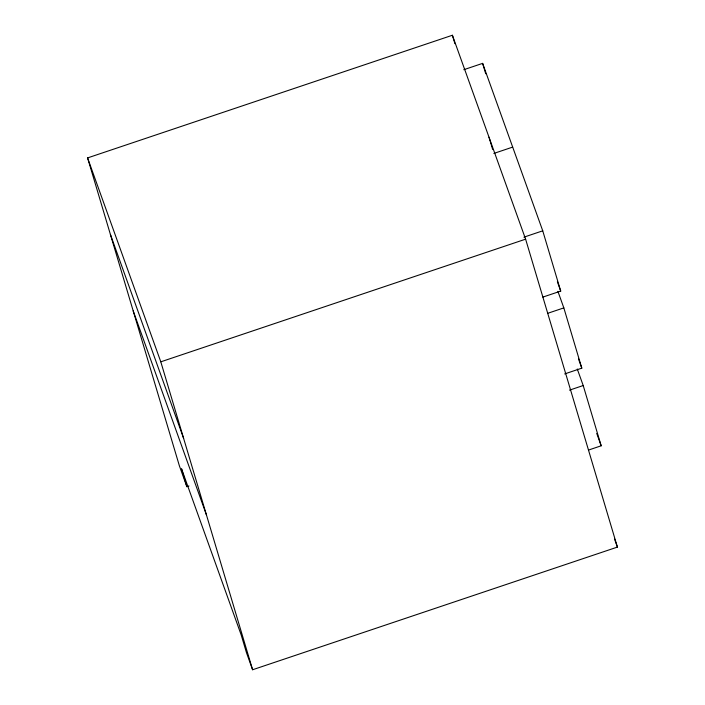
<?xml version="1.0" encoding="UTF-8"?>
<svg xmlns="http://www.w3.org/2000/svg" width="705" height="705" viewBox="0 0 705 705"><rect width="100%" height="100%" fill="white"/><g stroke="black" fill="none" stroke-linecap="round" stroke-linejoin="round"><path stroke-width="1.06" d="M186.869 486.679L179.387 465.829L87.587 157.911L452.399 35.25L525.613 239.171L617.413 547.089L252.601 669.75L246.512 652.786L241.163 634.861L181.529 468.754L186.869 486.679L188.958 485.983M463.784 69.707L482.625 63.371L542.744 230.826L560.713 291.094L542.868 297.096M493.844 153.434L512.685 147.098M523.903 237.162L542.744 230.826M252.601 669.75L160.802 361.824L525.613 239.171M547.714 313.311L563.833 307.891L557.902 291.35M564.679 373.914L581.801 368.16L563.833 307.891M569.508 390.138L583.211 385.538L577.272 368.997M588.455 450.081L601.18 445.798L583.211 385.538M557.373 281.788L560.713 291.094M578.461 358.854L581.801 368.16M596.73 433.399L601.18 445.798M614.548 539.113L617.413 547.089M87.587 157.911L160.802 361.824M110.394 234.395L183.608 438.316M133.192 310.887L206.406 514.809M482.625 63.371L485.719 73.761M489.006 137.211L492.636 149.381M452.399 35.25L454.919 43.684"/></g></svg>
